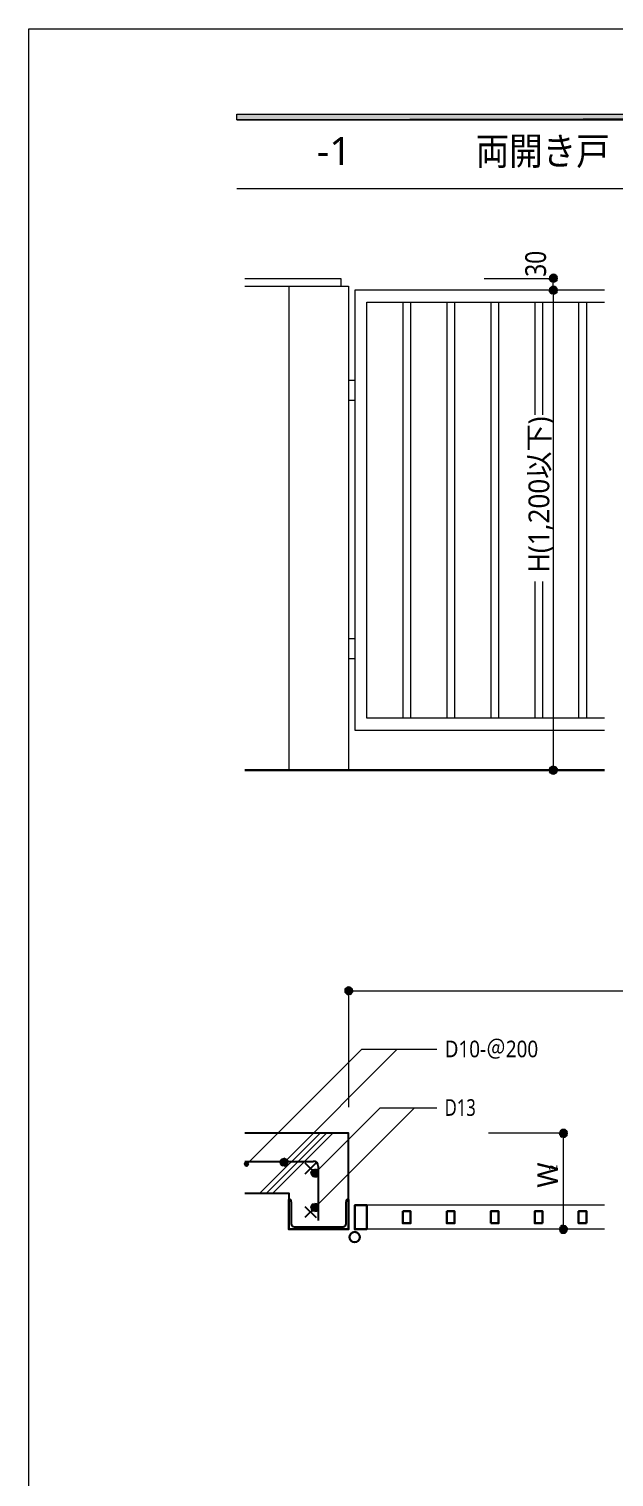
# Model space of a CAD drawing. Header units: millimetres. Extents: x 0 to 420, y 0 to 297.
# Drawn here: x 0.2 to 73.4, y 115.9 to 297 of the extents above; entities that cross this region are included whole.
import ezdxf
from ezdxf.enums import TextEntityAlignment as Align

# ---------------------------------------------------------------- set-up
doc = ezdxf.new("R2010")
doc.units = ezdxf.units.MM
doc.styles.add('kst32b', font='NotoSansJP-Variable.ttf')

msp = doc.modelspace()

# ---------------------------------------------------------------- hatches: boundary and pattern name
h = msp.add_hatch(color=7)
h.paths.add_polyline_path([(394.17, 285.62), (394.17, 286.32), (26.18, 285.62), (394.17, 285.62)])
h.paths.add_polyline_path([(394.17, 286.32), (26.18, 285.62), (26.18, 286.32), (394.17, 286.32)])
h = msp.add_hatch(color=7)
h.paths.add_polyline_path([(65.76, 266.3), (65.57, 266.26), (65.76, 265.79), (65.76, 266.3)])
h.paths.add_polyline_path([(65.57, 266.26), (65.76, 265.79), (65.43, 266.15), (65.57, 266.26)])
h.paths.add_polyline_path([(65.76, 265.79), (65.43, 266.15), (65.3, 265.98), (65.76, 265.79)])
for points in [[(65.96, 266.26), (65.76, 266.3), (65.76, 265.79), (65.96, 266.26)], [(65.96, 264.75), (65.76, 264.79), (65.76, 264.31), (65.96, 264.75)], [(65.57, 203.83), (65.76, 203.79), (65.76, 204.3), (65.57, 203.83)], [(39.71, 176.91), (39.69, 176.72), (40.17, 176.72), (39.71, 176.91)], [(67.23, 159.36), (67.03, 159.38), (67.03, 158.9), (67.23, 159.36)], [(31.62, 155.07), (31.73, 154.92), (32.09, 155.26), (31.62, 155.07)], [(35.5, 153.73), (35.6, 153.56), (35.94, 153.92), (35.5, 153.73)], [(35.48, 149.42), (35.58, 149.27), (35.94, 149.61), (35.48, 149.42)], [(66.84, 146.43), (67.03, 146.39), (67.03, 146.9), (66.84, 146.43)]]:
    msp.add_hatch(color=7).paths.add_polyline_path(points)
h = msp.add_hatch(color=7)
h.paths.add_polyline_path([(66.27, 265.79), (66.23, 265.98), (65.76, 265.79), (66.27, 265.79)])
h.paths.add_polyline_path([(66.23, 265.98), (65.76, 265.79), (66.12, 266.15), (66.23, 265.98)])
h.paths.add_polyline_path([(65.76, 265.79), (66.12, 266.15), (65.96, 266.26), (65.76, 265.79)])
h = msp.add_hatch(color=7)
h.paths.add_polyline_path([(65.3, 265.98), (65.28, 265.79), (65.76, 265.79), (65.3, 265.98)])
h.paths.add_polyline_path([(65.28, 265.79), (65.76, 265.79), (65.3, 265.6), (65.28, 265.79)])
h.paths.add_polyline_path([(65.76, 265.79), (65.3, 265.6), (65.43, 265.45), (65.76, 265.79)])
h = msp.add_hatch(color=7)
h.paths.add_polyline_path([(65.3, 264.5), (65.28, 264.31), (65.76, 264.31), (65.3, 264.5)])
h.paths.add_polyline_path([(65.28, 264.31), (65.76, 264.31), (65.3, 264.1), (65.28, 264.31)])
h.paths.add_polyline_path([(65.76, 264.31), (65.3, 264.1), (65.43, 263.95), (65.76, 264.31)])
h = msp.add_hatch(color=7)
h.paths.add_polyline_path([(65.76, 264.79), (65.57, 264.75), (65.76, 264.31), (65.76, 264.79)])
h.paths.add_polyline_path([(65.57, 264.75), (65.76, 264.31), (65.43, 264.65), (65.57, 264.75)])
h.paths.add_polyline_path([(65.76, 264.31), (65.43, 264.65), (65.3, 264.5), (65.76, 264.31)])
h = msp.add_hatch(color=7)
h.paths.add_polyline_path([(65.43, 265.45), (65.57, 265.35), (65.76, 265.79), (65.43, 265.45)])
h.paths.add_polyline_path([(65.57, 265.35), (65.76, 265.79), (65.76, 265.3), (65.57, 265.35)])
h.paths.add_polyline_path([(65.76, 265.79), (65.76, 265.3), (65.96, 265.35), (65.76, 265.79)])
h = msp.add_hatch(color=7)
h.paths.add_polyline_path([(65.96, 265.35), (66.12, 265.45), (65.76, 265.79), (65.96, 265.35)])
h.paths.add_polyline_path([(66.12, 265.45), (65.76, 265.79), (66.23, 265.6), (66.12, 265.45)])
h.paths.add_polyline_path([(65.76, 265.79), (66.23, 265.6), (66.27, 265.79), (65.76, 265.79)])
h = msp.add_hatch(color=7)
h.paths.add_polyline_path([(66.27, 264.31), (66.23, 264.5), (65.76, 264.31), (66.27, 264.31)])
h.paths.add_polyline_path([(66.23, 264.5), (65.76, 264.31), (66.12, 264.65), (66.23, 264.5)])
h.paths.add_polyline_path([(65.76, 264.31), (66.12, 264.65), (65.96, 264.75), (65.76, 264.31)])
h = msp.add_hatch(color=7)
h.paths.add_polyline_path([(65.43, 263.95), (65.57, 263.84), (65.76, 264.31), (65.43, 263.95)])
h.paths.add_polyline_path([(65.57, 263.84), (65.76, 264.31), (65.76, 263.8), (65.57, 263.84)])
h.paths.add_polyline_path([(65.76, 264.31), (65.76, 263.8), (65.96, 263.84), (65.76, 264.31)])
h = msp.add_hatch(color=7)
h.paths.add_polyline_path([(65.96, 263.84), (66.12, 263.95), (65.76, 264.31), (65.96, 263.84)])
h.paths.add_polyline_path([(66.12, 263.95), (65.76, 264.31), (66.23, 264.1), (66.12, 263.95)])
h.paths.add_polyline_path([(65.76, 264.31), (66.23, 264.1), (66.27, 264.31), (65.76, 264.31)])
h = msp.add_hatch(color=7)
h.paths.add_polyline_path([(65.57, 204.77), (65.43, 204.66), (65.76, 204.3), (65.57, 204.77)])
h.paths.add_polyline_path([(65.43, 204.66), (65.76, 204.3), (65.3, 204.49), (65.43, 204.66)])
h.paths.add_polyline_path([(65.76, 204.3), (65.3, 204.49), (65.28, 204.3), (65.76, 204.3)])
h = msp.add_hatch(color=7)
h.paths.add_polyline_path([(66.12, 204.66), (65.96, 204.77), (65.76, 204.3), (66.12, 204.66)])
h.paths.add_polyline_path([(65.96, 204.77), (65.76, 204.3), (65.76, 204.81), (65.96, 204.77)])
h.paths.add_polyline_path([(65.76, 204.3), (65.76, 204.81), (65.57, 204.77), (65.76, 204.3)])
h = msp.add_hatch(color=7)
h.paths.add_polyline_path([(66.23, 204.11), (66.27, 204.3), (65.76, 204.3), (66.23, 204.11)])
h.paths.add_polyline_path([(66.27, 204.3), (65.76, 204.3), (66.23, 204.49), (66.27, 204.3)])
h.paths.add_polyline_path([(65.76, 204.3), (66.23, 204.49), (66.12, 204.66), (65.76, 204.3)])
h = msp.add_hatch(color=7)
h.paths.add_polyline_path([(65.28, 204.3), (65.3, 204.11), (65.76, 204.3), (65.28, 204.3)])
h.paths.add_polyline_path([(65.3, 204.11), (65.76, 204.3), (65.43, 203.94), (65.3, 204.11)])
h.paths.add_polyline_path([(65.76, 204.3), (65.43, 203.94), (65.57, 203.83), (65.76, 204.3)])
h = msp.add_hatch(color=7)
h.paths.add_polyline_path([(65.76, 203.79), (65.96, 203.83), (65.76, 204.3), (65.76, 203.79)])
h.paths.add_polyline_path([(65.96, 203.83), (65.76, 204.3), (66.12, 203.94), (65.96, 203.83)])
h.paths.add_polyline_path([(65.76, 204.3), (66.12, 203.94), (66.23, 204.11), (65.76, 204.3)])
h = msp.add_hatch(color=7)
h.paths.add_polyline_path([(39.69, 176.72), (39.71, 176.53), (40.17, 176.72), (39.69, 176.72)])
h.paths.add_polyline_path([(39.71, 176.53), (40.17, 176.72), (39.84, 176.36), (39.71, 176.53)])
h.paths.add_polyline_path([(40.17, 176.72), (39.84, 176.36), (39.98, 176.25), (40.17, 176.72)])
h = msp.add_hatch(color=7)
h.paths.add_polyline_path([(40.17, 177.21), (39.98, 177.16), (40.17, 176.72), (40.17, 177.21)])
h.paths.add_polyline_path([(39.98, 177.16), (40.17, 176.72), (39.84, 177.06), (39.98, 177.16)])
h.paths.add_polyline_path([(40.17, 176.72), (39.84, 177.06), (39.71, 176.91), (40.17, 176.72)])
h = msp.add_hatch(color=7)
h.paths.add_polyline_path([(39.98, 176.25), (40.17, 176.21), (40.17, 176.72), (39.98, 176.25)])
h.paths.add_polyline_path([(40.17, 176.21), (40.17, 176.72), (40.36, 176.25), (40.17, 176.21)])
h.paths.add_polyline_path([(40.17, 176.72), (40.36, 176.25), (40.53, 176.36), (40.17, 176.72)])
h = msp.add_hatch(color=7)
h.paths.add_polyline_path([(40.64, 176.91), (40.53, 177.06), (40.17, 176.72), (40.64, 176.91)])
h.paths.add_polyline_path([(40.53, 177.06), (40.17, 176.72), (40.36, 177.16), (40.53, 177.06)])
h.paths.add_polyline_path([(40.17, 176.72), (40.36, 177.16), (40.17, 177.21), (40.17, 176.72)])
h = msp.add_hatch(color=7)
h.paths.add_polyline_path([(40.53, 176.36), (40.64, 176.53), (40.17, 176.72), (40.53, 176.36)])
h.paths.add_polyline_path([(40.64, 176.53), (40.17, 176.72), (40.68, 176.72), (40.64, 176.53)])
h.paths.add_polyline_path([(40.17, 176.72), (40.68, 176.72), (40.64, 176.91), (40.17, 176.72)])
h = msp.add_hatch(color=7)
h.paths.add_polyline_path([(67.03, 159.38), (66.84, 159.36), (67.03, 158.9), (67.03, 159.38)])
h.paths.add_polyline_path([(66.84, 159.36), (67.03, 158.9), (66.67, 159.26), (66.84, 159.36)])
h.paths.add_polyline_path([(67.03, 158.9), (66.67, 159.26), (66.57, 159.09), (67.03, 158.9)])
h = msp.add_hatch(color=7)
h.paths.add_polyline_path([(67.52, 158.9), (67.48, 159.09), (67.03, 158.9), (67.52, 158.9)])
h.paths.add_polyline_path([(67.48, 159.09), (67.03, 158.9), (67.37, 159.26), (67.48, 159.09)])
h.paths.add_polyline_path([(67.03, 158.9), (67.37, 159.26), (67.23, 159.36), (67.03, 158.9)])
h = msp.add_hatch(color=7)
h.paths.add_polyline_path([(66.57, 159.09), (66.53, 158.9), (67.03, 158.9), (66.57, 159.09)])
h.paths.add_polyline_path([(66.53, 158.9), (67.03, 158.9), (66.57, 158.71), (66.53, 158.9)])
h.paths.add_polyline_path([(67.03, 158.9), (66.57, 158.71), (66.67, 158.54), (67.03, 158.9)])
h = msp.add_hatch(color=7)
h.paths.add_polyline_path([(66.67, 158.54), (66.84, 158.43), (67.03, 158.9), (66.67, 158.54)])
h.paths.add_polyline_path([(66.84, 158.43), (67.03, 158.9), (67.03, 158.39), (66.84, 158.43)])
h.paths.add_polyline_path([(67.03, 158.9), (67.03, 158.39), (67.23, 158.43), (67.03, 158.9)])
h = msp.add_hatch(color=7)
h.paths.add_polyline_path([(67.23, 158.43), (67.37, 158.54), (67.03, 158.9), (67.23, 158.43)])
h.paths.add_polyline_path([(67.37, 158.54), (67.03, 158.9), (67.48, 158.71), (67.37, 158.54)])
h.paths.add_polyline_path([(67.03, 158.9), (67.48, 158.71), (67.52, 158.9), (67.03, 158.9)])
h = msp.add_hatch(color=7)
h.paths.add_polyline_path([(32.28, 155.72), (32.09, 155.77), (32.09, 155.26), (32.28, 155.72)])
h.paths.add_polyline_path([(32.09, 155.77), (32.09, 155.26), (31.9, 155.72), (32.09, 155.77)])
h.paths.add_polyline_path([(32.09, 155.26), (31.9, 155.72), (31.73, 155.62), (32.09, 155.26)])
h = msp.add_hatch(color=7)
h.paths.add_polyline_path([(32.58, 155.26), (32.55, 155.45), (32.09, 155.26), (32.58, 155.26)])
h.paths.add_polyline_path([(32.55, 155.45), (32.09, 155.26), (32.43, 155.62), (32.55, 155.45)])
h.paths.add_polyline_path([(32.09, 155.26), (32.43, 155.62), (32.28, 155.72), (32.09, 155.26)])
h = msp.add_hatch(color=7)
h.paths.add_polyline_path([(27.41, 155.32), (27.28, 155.28), (27.41, 155.07), (27.41, 155.32)])
h.paths.add_polyline_path([(27.28, 155.28), (27.41, 155.07), (27.2, 155.19), (27.28, 155.28)])
h.paths.add_polyline_path([(27.41, 155.07), (27.2, 155.19), (27.16, 155.07), (27.41, 155.07)])
h = msp.add_hatch(color=7)
h.paths.add_polyline_path([(27.16, 155.07), (27.2, 154.94), (27.41, 155.07), (27.16, 155.07)])
h.paths.add_polyline_path([(27.2, 154.94), (27.41, 155.07), (27.28, 154.86), (27.2, 154.94)])
h.paths.add_polyline_path([(27.41, 155.07), (27.28, 154.86), (27.41, 154.81), (27.41, 155.07)])
h = msp.add_hatch(color=7)
h.paths.add_polyline_path([(27.66, 155.07), (27.62, 155.19), (27.41, 155.07), (27.66, 155.07)])
h.paths.add_polyline_path([(27.62, 155.19), (27.41, 155.07), (27.54, 155.28), (27.62, 155.19)])
h.paths.add_polyline_path([(27.41, 155.07), (27.54, 155.28), (27.41, 155.32), (27.41, 155.07)])
h = msp.add_hatch(color=7)
h.paths.add_polyline_path([(27.41, 154.81), (27.54, 154.86), (27.41, 155.07), (27.41, 154.81)])
h.paths.add_polyline_path([(27.54, 154.86), (27.41, 155.07), (27.62, 154.94), (27.54, 154.86)])
h.paths.add_polyline_path([(27.41, 155.07), (27.62, 154.94), (27.66, 155.07), (27.41, 155.07)])
h = msp.add_hatch(color=7)
h.paths.add_polyline_path([(31.73, 155.62), (31.62, 155.45), (32.09, 155.26), (31.73, 155.62)])
h.paths.add_polyline_path([(31.62, 155.45), (32.09, 155.26), (31.58, 155.26), (31.62, 155.45)])
h.paths.add_polyline_path([(32.09, 155.26), (31.58, 155.26), (31.62, 155.07), (32.09, 155.26)])
h = msp.add_hatch(color=7)
h.paths.add_polyline_path([(31.73, 154.92), (31.9, 154.81), (32.09, 155.26), (31.73, 154.92)])
h.paths.add_polyline_path([(31.9, 154.81), (32.09, 155.26), (32.09, 154.77), (31.9, 154.81)])
h.paths.add_polyline_path([(32.09, 155.26), (32.09, 154.77), (32.28, 154.81), (32.09, 155.26)])
h = msp.add_hatch(color=7)
h.paths.add_polyline_path([(32.28, 154.81), (32.43, 154.92), (32.09, 155.26), (32.28, 154.81)])
h.paths.add_polyline_path([(32.43, 154.92), (32.09, 155.26), (32.55, 155.07), (32.43, 154.92)])
h.paths.add_polyline_path([(32.09, 155.26), (32.55, 155.07), (32.58, 155.26), (32.09, 155.26)])
h = msp.add_hatch(color=7)
h.paths.add_polyline_path([(35.6, 154.28), (35.5, 154.11), (35.94, 153.92), (35.6, 154.28)])
h.paths.add_polyline_path([(35.5, 154.11), (35.94, 153.92), (35.45, 153.92), (35.5, 154.11)])
h.paths.add_polyline_path([(35.94, 153.92), (35.45, 153.92), (35.5, 153.73), (35.94, 153.92)])
h = msp.add_hatch(color=7)
h.paths.add_polyline_path([(36.13, 154.39), (35.94, 154.43), (35.94, 153.92), (36.13, 154.39)])
h.paths.add_polyline_path([(35.94, 154.43), (35.94, 153.92), (35.75, 154.39), (35.94, 154.43)])
h.paths.add_polyline_path([(35.94, 153.92), (35.75, 154.39), (35.6, 154.28), (35.94, 153.92)])
h = msp.add_hatch(color=7)
h.paths.add_polyline_path([(35.6, 153.56), (35.75, 153.46), (35.94, 153.92), (35.6, 153.56)])
h.paths.add_polyline_path([(35.75, 153.46), (35.94, 153.92), (35.94, 153.42), (35.75, 153.46)])
h.paths.add_polyline_path([(35.94, 153.92), (35.94, 153.42), (36.13, 153.46), (35.94, 153.92)])
h = msp.add_hatch(color=7)
h.paths.add_polyline_path([(36.45, 153.92), (36.41, 154.11), (35.94, 153.92), (36.45, 153.92)])
h.paths.add_polyline_path([(36.41, 154.11), (35.94, 153.92), (36.3, 154.28), (36.41, 154.11)])
h.paths.add_polyline_path([(35.94, 153.92), (36.3, 154.28), (36.13, 154.39), (35.94, 153.92)])
h = msp.add_hatch(color=7)
h.paths.add_polyline_path([(36.13, 153.46), (36.3, 153.56), (35.94, 153.92), (36.13, 153.46)])
h.paths.add_polyline_path([(36.3, 153.56), (35.94, 153.92), (36.41, 153.73), (36.3, 153.56)])
h.paths.add_polyline_path([(35.94, 153.92), (36.41, 153.73), (36.45, 153.92), (35.94, 153.92)])
h = msp.add_hatch(color=7)
h.paths.add_polyline_path([(35.58, 149.97), (35.48, 149.82), (35.94, 149.61), (35.58, 149.97)])
h.paths.add_polyline_path([(35.48, 149.82), (35.94, 149.61), (35.43, 149.61), (35.48, 149.82)])
h.paths.add_polyline_path([(35.94, 149.61), (35.43, 149.61), (35.48, 149.42), (35.94, 149.61)])
h = msp.add_hatch(color=7)
h.paths.add_polyline_path([(36.13, 150.07), (35.94, 150.11), (35.94, 149.61), (36.13, 150.07)])
h.paths.add_polyline_path([(35.94, 150.11), (35.94, 149.61), (35.75, 150.07), (35.94, 150.11)])
h.paths.add_polyline_path([(35.94, 149.61), (35.75, 150.07), (35.58, 149.97), (35.94, 149.61)])
h = msp.add_hatch(color=7)
h.paths.add_polyline_path([(35.58, 149.27), (35.75, 149.16), (35.94, 149.61), (35.58, 149.27)])
h.paths.add_polyline_path([(35.75, 149.16), (35.94, 149.61), (35.94, 149.12), (35.75, 149.16)])
h.paths.add_polyline_path([(35.94, 149.61), (35.94, 149.12), (36.13, 149.16), (35.94, 149.61)])
h = msp.add_hatch(color=7)
h.paths.add_polyline_path([(36.45, 149.61), (36.41, 149.82), (35.94, 149.61), (36.45, 149.61)])
h.paths.add_polyline_path([(36.41, 149.82), (35.94, 149.61), (36.3, 149.97), (36.41, 149.82)])
h.paths.add_polyline_path([(35.94, 149.61), (36.3, 149.97), (36.13, 150.07), (35.94, 149.61)])
h = msp.add_hatch(color=7)
h.paths.add_polyline_path([(36.13, 149.16), (36.3, 149.27), (35.94, 149.61), (36.13, 149.16)])
h.paths.add_polyline_path([(36.3, 149.27), (35.94, 149.61), (36.41, 149.42), (36.3, 149.27)])
h.paths.add_polyline_path([(35.94, 149.61), (36.41, 149.42), (36.45, 149.61), (35.94, 149.61)])
h = msp.add_hatch(color=7)
h.paths.add_polyline_path([(66.84, 147.36), (66.67, 147.26), (67.03, 146.9), (66.84, 147.36)])
h.paths.add_polyline_path([(66.67, 147.26), (67.03, 146.9), (66.57, 147.09), (66.67, 147.26)])
h.paths.add_polyline_path([(67.03, 146.9), (66.57, 147.09), (66.53, 146.9), (67.03, 146.9)])
h = msp.add_hatch(color=7)
h.paths.add_polyline_path([(66.53, 146.9), (66.57, 146.71), (67.03, 146.9), (66.53, 146.9)])
h.paths.add_polyline_path([(66.57, 146.71), (67.03, 146.9), (66.67, 146.54), (66.57, 146.71)])
h.paths.add_polyline_path([(67.03, 146.9), (66.67, 146.54), (66.84, 146.43), (67.03, 146.9)])
h = msp.add_hatch(color=7)
h.paths.add_polyline_path([(67.37, 147.26), (67.23, 147.36), (67.03, 146.9), (67.37, 147.26)])
h.paths.add_polyline_path([(67.23, 147.36), (67.03, 146.9), (67.03, 147.4), (67.23, 147.36)])
h.paths.add_polyline_path([(67.03, 146.9), (67.03, 147.4), (66.84, 147.36), (67.03, 146.9)])
h = msp.add_hatch(color=7)
h.paths.add_polyline_path([(67.48, 146.71), (67.52, 146.9), (67.03, 146.9), (67.48, 146.71)])
h.paths.add_polyline_path([(67.52, 146.9), (67.03, 146.9), (67.48, 147.09), (67.52, 146.9)])
h.paths.add_polyline_path([(67.03, 146.9), (67.48, 147.09), (67.37, 147.26), (67.03, 146.9)])
h = msp.add_hatch(color=7)
h.paths.add_polyline_path([(67.03, 146.39), (67.23, 146.43), (67.03, 146.9), (67.03, 146.39)])
h.paths.add_polyline_path([(67.23, 146.43), (67.03, 146.9), (67.37, 146.54), (67.23, 146.43)])
h.paths.add_polyline_path([(67.03, 146.9), (67.37, 146.54), (67.48, 146.71), (67.03, 146.9)])

# ---------------------------------------------------------------- linework, layer by layer
at = {"lineweight": 13}
msp.add_lwpolyline([(0.19, 0), (0.19, 296.97), (420.16, 296.97), (420.16, 0)], close=True, dxfattribs=at)
at = {"lineweight": 0}
for points in [[(394.17, 285.62), (394.17, 286.32), (26.18, 285.62)], [(394.17, 286.32), (26.18, 285.62), (26.18, 286.32)], [(65.76, 265.79), (65.43, 266.15), (65.3, 265.98)], [(65.57, 266.26), (65.76, 265.79), (65.43, 266.15)], [(65.76, 266.3), (65.57, 266.26), (65.76, 265.79)], [(65.96, 266.26), (65.76, 266.3), (65.76, 265.79)], [(65.76, 265.79), (66.12, 266.15), (65.96, 266.26)], [(66.23, 265.98), (65.76, 265.79), (66.12, 266.15)], [(65.3, 265.98), (65.28, 265.79), (65.76, 265.79)], [(65.28, 265.79), (65.76, 265.79), (65.3, 265.6)], [(65.3, 264.5), (65.28, 264.31), (65.76, 264.31)], [(65.76, 265.79), (65.3, 265.6), (65.43, 265.45)], [(65.76, 264.31), (65.43, 264.65), (65.3, 264.5)], [(65.43, 265.45), (65.57, 265.35), (65.76, 265.79)], [(65.57, 264.75), (65.76, 264.31), (65.43, 264.65)], [(65.57, 265.35), (65.76, 265.79), (65.76, 265.3)], [(65.76, 264.79), (65.57, 264.75), (65.76, 264.31)], [(66.27, 265.79), (66.23, 265.98), (65.76, 265.79)], [(65.76, 265.79), (65.76, 265.3), (65.96, 265.35)], [(65.96, 265.35), (66.12, 265.45), (65.76, 265.79)], [(66.12, 265.45), (65.76, 265.79), (66.23, 265.6)], [(65.76, 265.79), (66.23, 265.6), (66.27, 265.79)], [(65.96, 264.75), (65.76, 264.79), (65.76, 264.31)], [(65.76, 264.31), (66.12, 264.65), (65.96, 264.75)], [(66.23, 264.5), (65.76, 264.31), (66.12, 264.65)], [(66.27, 264.31), (66.23, 264.5), (65.76, 264.31)], [(65.28, 264.31), (65.76, 264.31), (65.3, 264.1)], [(65.76, 264.31), (65.3, 264.1), (65.43, 263.95)], [(65.43, 263.95), (65.57, 263.84), (65.76, 264.31)], [(65.57, 263.84), (65.76, 264.31), (65.76, 263.8)], [(65.76, 264.31), (65.76, 263.8), (65.96, 263.84)], [(65.96, 263.84), (66.12, 263.95), (65.76, 264.31)], [(66.12, 263.95), (65.76, 264.31), (66.23, 264.1)], [(65.76, 264.31), (66.23, 264.1), (66.27, 264.31)], [(65.43, 204.66), (65.76, 204.3), (65.3, 204.49)], [(65.57, 204.77), (65.43, 204.66), (65.76, 204.3)], [(65.76, 204.3), (65.76, 204.81), (65.57, 204.77)], [(65.96, 204.77), (65.76, 204.3), (65.76, 204.81)], [(66.12, 204.66), (65.96, 204.77), (65.76, 204.3)], [(65.76, 204.3), (66.23, 204.49), (66.12, 204.66)], [(65.76, 204.3), (65.3, 204.49), (65.28, 204.3)], [(65.28, 204.3), (65.3, 204.11), (65.76, 204.3)], [(65.3, 204.11), (65.76, 204.3), (65.43, 203.94)], [(65.76, 204.3), (65.43, 203.94), (65.57, 203.83)], [(65.57, 203.83), (65.76, 203.79), (65.76, 204.3)], [(66.27, 204.3), (65.76, 204.3), (66.23, 204.49)], [(65.76, 203.79), (65.96, 203.83), (65.76, 204.3)], [(65.96, 203.83), (65.76, 204.3), (66.12, 203.94)], [(65.76, 204.3), (66.12, 203.94), (66.23, 204.11)], [(66.23, 204.11), (66.27, 204.3), (65.76, 204.3)], [(39.71, 176.91), (39.69, 176.72), (40.17, 176.72)], [(39.69, 176.72), (39.71, 176.53), (40.17, 176.72)], [(40.17, 176.72), (39.84, 177.06), (39.71, 176.91)], [(39.71, 176.53), (40.17, 176.72), (39.84, 176.36)], [(39.98, 177.16), (40.17, 176.72), (39.84, 177.06)], [(40.17, 176.72), (39.84, 176.36), (39.98, 176.25)], [(40.17, 177.21), (39.98, 177.16), (40.17, 176.72)], [(39.98, 176.25), (40.17, 176.21), (40.17, 176.72)], [(40.17, 176.72), (40.36, 177.16), (40.17, 177.21)], [(40.53, 177.06), (40.17, 176.72), (40.36, 177.16)], [(40.64, 176.91), (40.53, 177.06), (40.17, 176.72)], [(40.17, 176.72), (40.68, 176.72), (40.64, 176.91)], [(40.17, 176.21), (40.17, 176.72), (40.36, 176.25)], [(40.17, 176.72), (40.36, 176.25), (40.53, 176.36)], [(40.53, 176.36), (40.64, 176.53), (40.17, 176.72)], [(40.64, 176.53), (40.17, 176.72), (40.68, 176.72)], [(66.84, 159.36), (67.03, 158.9), (66.67, 159.26)], [(67.03, 159.38), (66.84, 159.36), (67.03, 158.9)], [(67.23, 159.36), (67.03, 159.38), (67.03, 158.9)], [(67.03, 158.9), (67.37, 159.26), (67.23, 159.36)], [(66.57, 159.09), (66.53, 158.9), (67.03, 158.9)], [(66.53, 158.9), (67.03, 158.9), (66.57, 158.71)], [(67.03, 158.9), (66.67, 159.26), (66.57, 159.09)], [(67.03, 158.9), (66.57, 158.71), (66.67, 158.54)], [(66.67, 158.54), (66.84, 158.43), (67.03, 158.9)], [(66.84, 158.43), (67.03, 158.9), (67.03, 158.39)], [(67.48, 159.09), (67.03, 158.9), (67.37, 159.26)], [(67.52, 158.9), (67.48, 159.09), (67.03, 158.9)], [(67.03, 158.9), (67.03, 158.39), (67.23, 158.43)], [(67.23, 158.43), (67.37, 158.54), (67.03, 158.9)], [(67.37, 158.54), (67.03, 158.9), (67.48, 158.71)], [(67.03, 158.9), (67.48, 158.71), (67.52, 158.9)], [(32.09, 155.26), (31.9, 155.72), (31.73, 155.62)], [(32.09, 155.77), (32.09, 155.26), (31.9, 155.72)], [(32.28, 155.72), (32.09, 155.77), (32.09, 155.26)], [(32.09, 155.26), (32.43, 155.62), (32.28, 155.72)], [(27.41, 155.07), (27.2, 155.19), (27.16, 155.07)], [(27.16, 155.07), (27.2, 154.94), (27.41, 155.07)], [(27.28, 155.28), (27.41, 155.07), (27.2, 155.19)], [(27.2, 154.94), (27.41, 155.07), (27.28, 154.86)], [(27.41, 155.32), (27.28, 155.28), (27.41, 155.07)], [(27.41, 155.07), (27.28, 154.86), (27.41, 154.81)], [(27.41, 155.07), (27.54, 155.28), (27.41, 155.32)], [(27.62, 155.19), (27.41, 155.07), (27.54, 155.28)], [(27.66, 155.07), (27.62, 155.19), (27.41, 155.07)], [(27.41, 154.81), (27.54, 154.86), (27.41, 155.07)], [(27.54, 154.86), (27.41, 155.07), (27.62, 154.94)], [(27.41, 155.07), (27.62, 154.94), (27.66, 155.07)], [(31.62, 155.45), (32.09, 155.26), (31.58, 155.26)], [(32.09, 155.26), (31.58, 155.26), (31.62, 155.07)], [(31.73, 155.62), (31.62, 155.45), (32.09, 155.26)], [(31.62, 155.07), (31.73, 154.92), (32.09, 155.26)], [(31.73, 154.92), (31.9, 154.81), (32.09, 155.26)], [(31.9, 154.81), (32.09, 155.26), (32.09, 154.77)], [(32.55, 155.45), (32.09, 155.26), (32.43, 155.62)], [(32.58, 155.26), (32.55, 155.45), (32.09, 155.26)], [(32.09, 155.26), (32.09, 154.77), (32.28, 154.81)], [(32.28, 154.81), (32.43, 154.92), (32.09, 155.26)], [(32.43, 154.92), (32.09, 155.26), (32.55, 155.07)], [(32.09, 155.26), (32.55, 155.07), (32.58, 155.26)], [(35.5, 154.11), (35.94, 153.92), (35.45, 153.92)], [(35.94, 153.92), (35.45, 153.92), (35.5, 153.73)], [(35.6, 154.28), (35.5, 154.11), (35.94, 153.92)], [(35.5, 153.73), (35.6, 153.56), (35.94, 153.92)], [(35.94, 153.92), (35.75, 154.39), (35.6, 154.28)], [(35.6, 153.56), (35.75, 153.46), (35.94, 153.92)], [(35.94, 154.43), (35.94, 153.92), (35.75, 154.39)], [(35.75, 153.46), (35.94, 153.92), (35.94, 153.42)], [(36.13, 154.39), (35.94, 154.43), (35.94, 153.92)], [(35.94, 153.92), (36.3, 154.28), (36.13, 154.39)], [(36.41, 154.11), (35.94, 153.92), (36.3, 154.28)], [(36.45, 153.92), (36.41, 154.11), (35.94, 153.92)], [(35.94, 153.92), (35.94, 153.42), (36.13, 153.46)], [(36.13, 153.46), (36.3, 153.56), (35.94, 153.92)], [(36.3, 153.56), (35.94, 153.92), (36.41, 153.73)], [(35.94, 153.92), (36.41, 153.73), (36.45, 153.92)], [(35.48, 149.82), (35.94, 149.61), (35.43, 149.61)], [(35.94, 149.61), (35.43, 149.61), (35.48, 149.42)], [(35.58, 149.97), (35.48, 149.82), (35.94, 149.61)], [(35.48, 149.42), (35.58, 149.27), (35.94, 149.61)], [(35.94, 149.61), (35.75, 150.07), (35.58, 149.97)], [(35.58, 149.27), (35.75, 149.16), (35.94, 149.61)], [(35.94, 150.11), (35.94, 149.61), (35.75, 150.07)], [(35.75, 149.16), (35.94, 149.61), (35.94, 149.12)], [(36.13, 150.07), (35.94, 150.11), (35.94, 149.61)], [(35.94, 149.61), (36.3, 149.97), (36.13, 150.07)], [(36.41, 149.82), (35.94, 149.61), (36.3, 149.97)], [(36.45, 149.61), (36.41, 149.82), (35.94, 149.61)], [(35.94, 149.61), (35.94, 149.12), (36.13, 149.16)], [(36.13, 149.16), (36.3, 149.27), (35.94, 149.61)], [(36.3, 149.27), (35.94, 149.61), (36.41, 149.42)], [(35.94, 149.61), (36.41, 149.42), (36.45, 149.61)], [(67.03, 146.9), (66.57, 147.09), (66.53, 146.9)], [(66.53, 146.9), (66.57, 146.71), (67.03, 146.9)], [(66.67, 147.26), (67.03, 146.9), (66.57, 147.09)], [(66.57, 146.71), (67.03, 146.9), (66.67, 146.54)], [(66.84, 147.36), (66.67, 147.26), (67.03, 146.9)], [(67.03, 146.9), (66.67, 146.54), (66.84, 146.43)], [(67.03, 146.9), (67.03, 147.4), (66.84, 147.36)], [(66.84, 146.43), (67.03, 146.39), (67.03, 146.9)], [(67.23, 147.36), (67.03, 146.9), (67.03, 147.4)], [(67.37, 147.26), (67.23, 147.36), (67.03, 146.9)], [(67.03, 146.9), (67.48, 147.09), (67.37, 147.26)], [(67.52, 146.9), (67.03, 146.9), (67.48, 147.09)], [(67.03, 146.39), (67.23, 146.43), (67.03, 146.9)], [(67.23, 146.43), (67.03, 146.9), (67.37, 146.54)], [(67.03, 146.9), (67.37, 146.54), (67.48, 146.71)], [(67.48, 146.71), (67.52, 146.9), (67.03, 146.9)]]:
    msp.add_lwpolyline(points, close=True, dxfattribs=at)
at = {"lineweight": 13}
for points in [[(394.17, 276.99), (26.18, 276.99)], [(27.18, 265.79), (39.18, 265.79), (39.18, 264.79)], [(27.18, 264.79), (40.17, 264.79), (40.17, 204.3)], [(32.68, 264.79), (32.68, 204.3)], [(57.11, 265.79), (65.76, 265.79)], [(65.76, 264.31), (65.76, 265.79)], [(72.18, 264.31), (40.94, 264.31), (40.94, 209.3), (72.18, 209.3)], [(72.18, 210.8), (42.44, 210.8), (42.44, 262.81), (72.18, 262.81)], [(46.93, 262.81), (46.93, 210.8)], [(47.92, 262.81), (47.92, 210.8)], [(52.43, 262.81), (52.43, 210.8)], [(53.42, 262.81), (53.42, 210.8)], [(57.93, 262.81), (57.93, 210.8)], [(58.93, 262.81), (58.93, 210.8)], [(63.44, 262.81), (63.44, 248.73)], [(64.43, 262.81), (64.43, 248.73)], [(65.76, 264.31), (65.76, 204.3)], [(68.92, 262.81), (68.92, 210.8)], [(69.93, 262.81), (69.93, 210.8)], [(40.94, 253.03), (40.17, 253.03)], [(40.94, 250.53), (40.17, 250.53)], [(63.44, 227.88), (63.44, 210.8)], [(64.43, 227.88), (64.43, 210.8)], [(40.94, 220.7), (40.17, 220.7)], [(40.94, 218.21), (40.17, 218.21)], [(40.17, 176.72), (40.17, 162.18)], [(40.17, 176.72), (193.17, 176.72), (193.17, 162.18)], [(27.62, 155.22), (41.83, 169.4), (51.18, 169.4)], [(32.09, 155.26), (46.23, 169.4)], [(35.94, 153.92), (44.11, 162.07), (51.18, 162.07)], [(35.94, 149.61), (48.41, 162.07)], [(36.6, 158.9), (29.08, 151.41)], [(37.38, 158.9), (29.89, 151.41)], [(38.18, 158.9), (30.69, 151.41)], [(67.03, 146.9), (67.03, 158.9), (57.66, 158.9)], [(72.18, 149.9), (42.44, 149.9)], [(72.18, 146.9), (42.44, 146.9)]]:
    msp.add_lwpolyline(points, dxfattribs=at)
at = {"lineweight": 30}
for points in [[(27.18, 204.3), (72.18, 204.3)], [(32.68, 150.64), (32.68, 146.9), (40.17, 146.9), (40.17, 150.64)]]:
    msp.add_lwpolyline(points, dxfattribs=at)
at = {"lineweight": 25}
for points in [[(40.17, 150.64), (40.17, 158.9), (27.18, 158.9)], [(27.18, 155.38), (35.77, 155.38)], [(36.09, 155.19), (34.67, 153.8)], [(34.67, 155.19), (36.09, 153.8)], [(36.36, 154.8), (36.32, 155.04), (36.19, 155.23), (36, 155.36), (35.76, 155.41)], [(36.39, 147.98), (36.39, 154.79)], [(27.18, 151.41), (32.68, 151.41), (32.68, 150.64)], [(33, 150.34), (32.97, 150.46), (32.9, 150.57), (32.8, 150.64), (32.67, 150.66)], [(33, 150.33), (33, 147.55)], [(40.16, 150.66), (40.04, 150.64), (39.93, 150.57), (39.86, 150.46), (39.84, 150.34)], [(39.86, 147.55), (39.86, 150.33)], [(34.67, 149.75), (36.09, 148.36)], [(36.09, 149.75), (34.67, 148.36)], [(33, 147.56), (33.02, 147.44), (33.09, 147.33), (33.2, 147.26), (33.33, 147.24)], [(33.34, 147.21), (39.54, 147.21)], [(39.53, 147.24), (39.66, 147.26), (39.76, 147.33), (39.83, 147.44), (39.86, 147.56)]]:
    msp.add_lwpolyline(points, dxfattribs=at)
msp.add_lwpolyline([(27.64, 155.08), (27.62, 155.17), (27.57, 155.25), (27.5, 155.3), (27.4, 155.32), (27.31, 155.3), (27.23, 155.25), (27.18, 155.17), (27.16, 155.08), (27.18, 154.98), (27.23, 154.91), (27.31, 154.85), (27.4, 154.83), (27.5, 154.85), (27.57, 154.91), (27.62, 154.98)], close=True, dxfattribs=at)
at = {"lineweight": 30}
for points in [[(42.44, 149.9), (42.44, 146.9), (40.94, 146.9), (40.94, 149.9)], [(46.93, 149.14), (46.93, 147.64), (47.92, 147.64), (47.92, 149.14)], [(52.43, 149.14), (53.42, 149.14), (53.42, 147.64), (52.43, 147.64)], [(57.93, 147.64), (57.93, 149.14), (58.93, 149.14), (58.93, 147.64)], [(64.43, 147.64), (63.44, 147.64), (63.44, 149.14), (64.43, 149.14)], [(69.93, 147.64), (68.92, 147.64), (68.92, 149.14), (69.93, 149.14)], [(41.57, 145.91), (41.52, 146.16), (41.38, 146.37), (41.18, 146.51), (40.93, 146.56), (40.67, 146.51), (40.47, 146.37), (40.33, 146.16), (40.28, 145.91), (40.33, 145.66), (40.47, 145.46), (40.67, 145.32), (40.93, 145.27), (41.18, 145.32), (41.38, 145.46), (41.52, 145.66)]]:
    msp.add_lwpolyline(points, close=True, dxfattribs=at)

# ---------------------------------------------------------------- texts
at = {"style": 'kst32b'}
for s, height, p, p2 in [('-1', 3.491, (36.17, 279.97), (40.54, 279.97)), ('両開き戸', 3.491, (56.05, 279.97), (72.82, 279.97)), ('30', 2.599, (64.85, 265.98), (64.85, 269.23)), ('H(1,200以下)', 2.599, (65.26, 229.02), (65.26, 248.52)), ('D10-＠200', 2.079, (52.18, 168.4), (63.87, 168.4)), ('D13', 2.079, (52.18, 161.08), (56.07, 161.08))]:
    msp.add_text(s, height=height, dxfattribs=at).set_placement(p, p2, align=Align.FIT)
for s, height, p in [('W', 2.6, (66.36, 152.1)), ('2', 1.04, (66.27, 154.2))]:
    msp.add_text(s, height=height, rotation=90, dxfattribs=at).set_placement(p)

doc.saveas('drawing.dxf')
